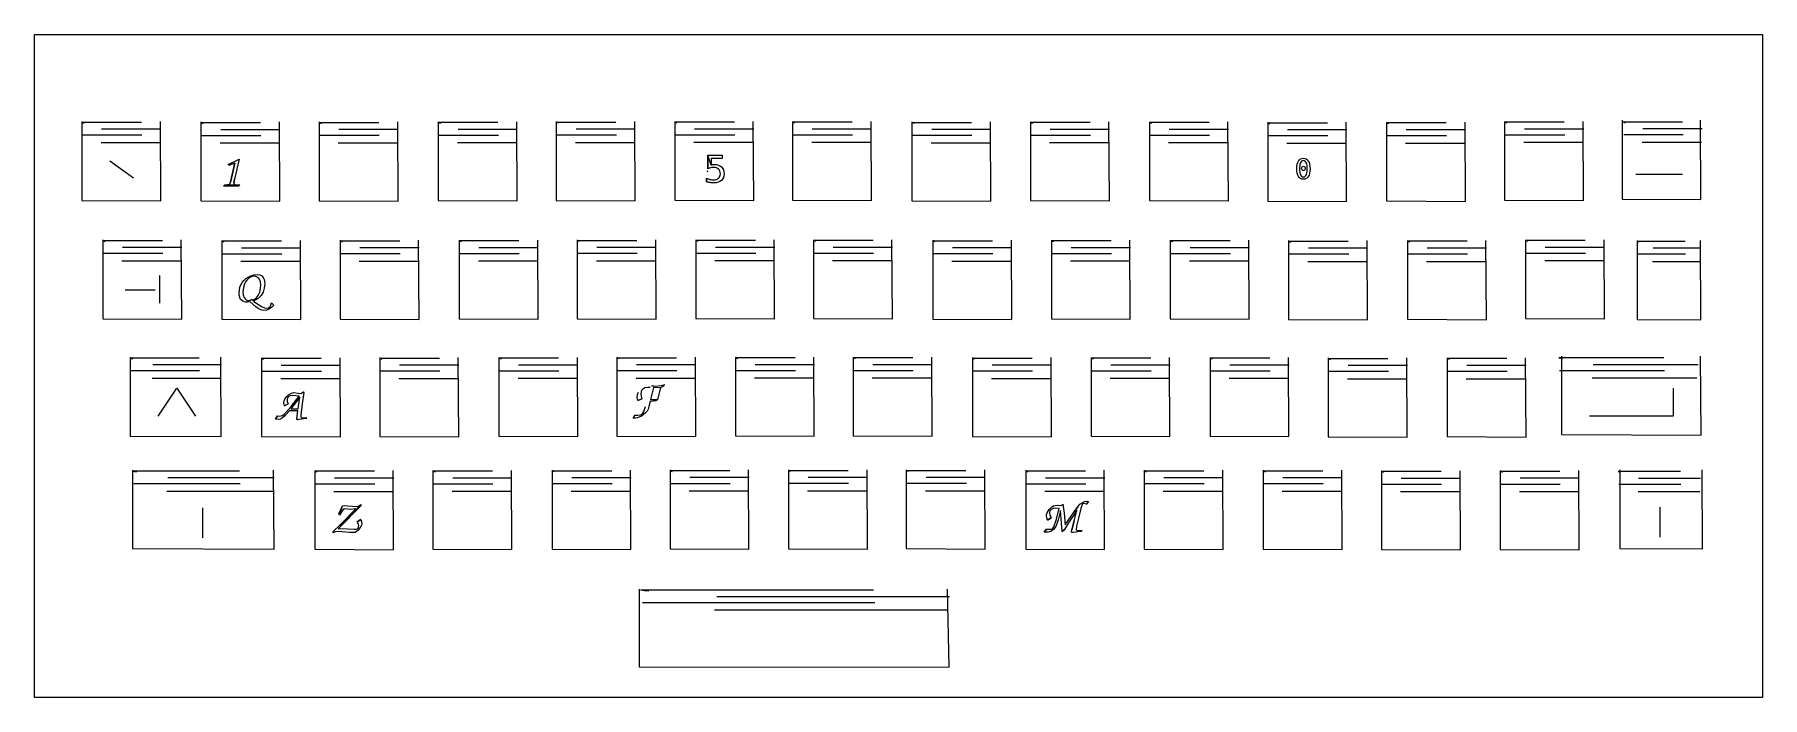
# Model space of a CAD drawing. Extents: x -10 to 252, y -70 to 31.
import ezdxf

# ---------------------------------------------------------------- set-up
doc = ezdxf.new("R2010")
doc.units = 0
doc.layers.add('Layer_1', color=7, linetype='CONTINUOUS')

msp = doc.modelspace()

# ---------------------------------------------------------------- linework, layer by layer
at = {"layer": 'Layer_1', "color": 6}
msp.add_lwpolyline([(-10.317339, 31.182944), (252.050093, 31.182944), (252.050093, -69.6028), (-10.317339, -69.6028), (-10.317339, 31.182944)], dxfattribs=at)
at = {"layer": 'Layer_1', "color": 7}
for points in [[(-3.134297, 17.949977), (-3.134297, 5.96462), (8.85106, 5.906172), (8.792595, 17.949977)], [(-2.761075, 17.680511), (-3.083629, 17.806156), (-3.083629, 17.806156), (-3.083629, 17.806156), (-3.083629, 17.806156), (-3.083629, 17.806156), (-3.083629, 17.806156)], [(-3.073921, 17.872789), (5.926081, 17.872789)], [(-3.012809, 15.916114), (5.987193, 15.916114)], [(-0.132254, 16.833336), (8.867748, 16.833336)], [(14.944498, 17.883564), (14.944498, 5.898207), (26.929855, 5.839759), (26.87139, 17.883564)], [(15.31772, 17.614099), (14.995165, 17.739744)], [(14.995165, 17.739744), (14.995165, 17.739744), (14.995165, 17.739744), (14.995165, 17.739744), (14.995165, 17.739744), (14.995165, 17.739744)], [(15.004874, 17.806377), (24.004876, 17.806377)], [(15.065986, 15.849702), (24.065988, 15.849702)], [(17.946541, 16.766924), (26.946543, 16.766924)], [(32.899799, 17.891512), (32.899799, 5.906155), (44.885156, 5.847706), (44.826691, 17.891512)], [(33.273021, 17.622046), (32.950467, 17.747691)], [(32.950467, 17.747691), (32.950467, 17.747691), (32.950467, 17.747691), (32.950467, 17.747691), (32.950467, 17.747691), (32.950467, 17.747691)], [(32.960175, 17.814324), (41.960177, 17.814324)], [(33.021288, 15.857649), (42.021289, 15.857649)], [(35.901842, 16.774871), (44.901844, 16.774871)], [(50.986269, 17.925608), (50.986269, 5.940251), (62.971626, 5.881803), (62.91316, 17.925608)], [(51.359491, 17.656142), (51.036936, 17.781787)], [(51.036936, 17.781787), (51.036936, 17.781787), (51.036936, 17.781787), (51.036936, 17.781787), (51.036936, 17.781787), (51.036936, 17.781787)], [(51.046644, 17.84842), (60.046646, 17.84842)], [(51.107757, 15.891745), (60.107759, 15.891745)], [(53.988312, 16.808967), (62.988313, 16.808967)], [(68.903433, 17.959704), (68.903433, 5.974347), (80.88879, 5.915899), (80.830325, 17.959704)], [(69.276655, 17.690238), (68.954101, 17.815883)], [(68.954101, 17.815883), (68.954101, 17.815883), (68.954101, 17.815883), (68.954101, 17.815883), (68.954101, 17.815883), (68.954101, 17.815883)], [(68.963809, 17.882516), (77.963811, 17.882516)], [(69.024922, 15.925841), (78.024923, 15.925841)], [(71.905476, 16.843063), (80.905478, 16.843063)], [(86.891251, 17.977981), (86.891251, 5.992624), (98.876607, 5.934176), (98.818142, 17.977981)], [(87.264473, 17.708515), (86.941918, 17.83416)], [(86.941918, 17.83416), (86.941918, 17.83416), (86.941918, 17.83416), (86.941918, 17.83416), (86.941918, 17.83416), (86.941918, 17.83416)], [(86.951626, 17.900793), (95.951628, 17.900793)], [(87.012739, 15.944118), (96.012741, 15.944118)], [(89.893294, 16.86134), (98.893295, 16.86134)], [(104.774321, 17.984073), (104.774321, 5.998716), (116.759678, 5.940268), (116.701213, 17.984073)], [(105.147543, 17.714607), (104.824988, 17.840252)], [(104.824988, 17.840252), (104.824988, 17.840252), (104.824988, 17.840252), (104.824988, 17.840252), (104.824988, 17.840252), (104.824988, 17.840252)], [(104.834697, 17.906885), (113.834699, 17.906885)], [(104.895809, 15.95021), (113.895811, 15.95021)], [(107.776364, 16.867432), (116.776366, 16.867432)], [(122.903436, 17.907331), (122.903436, 5.921974), (134.888792, 5.863526), (134.830327, 17.907331)], [(123.276657, 17.637865), (122.954103, 17.76351)], [(122.954103, 17.76351), (122.954103, 17.76351), (122.954103, 17.76351), (122.954103, 17.76351), (122.954103, 17.76351), (122.954103, 17.76351)], [(122.963811, 17.830143), (131.963813, 17.830143)], [(123.024924, 15.873468), (132.024925, 15.873468)], [(125.905478, 16.79069), (134.90548, 16.79069)], [(140.897343, 17.919515), (140.897343, 5.934159), (152.8827, 5.87571), (152.824235, 17.919515)], [(141.270565, 17.65005), (140.94801, 17.775695)], [(140.94801, 17.775695), (140.94801, 17.775695), (140.94801, 17.775695), (140.94801, 17.775695), (140.94801, 17.775695), (140.94801, 17.775695)], [(140.957719, 17.842328), (149.957721, 17.842328)], [(141.018831, 15.885653), (150.018833, 15.885653)], [(143.899386, 16.802875), (152.899388, 16.802875)], [(158.965774, 17.922662), (158.965774, 5.937305), (170.951131, 5.878857), (170.892666, 17.922662)], [(159.338996, 17.653196), (159.016441, 17.778842)], [(159.016441, 17.778842), (159.016441, 17.778842), (159.016441, 17.778842), (159.016441, 17.778842), (159.016441, 17.778842), (159.016441, 17.778842)], [(159.02615, 17.845474), (168.026152, 17.845474)], [(159.087262, 15.8888), (168.087264, 15.8888)], [(161.967817, 16.806022), (170.967819, 16.806022)], [(176.927144, 17.848354), (176.927144, 5.862997), (188.912501, 5.804549), (188.854036, 17.848354)], [(177.300366, 17.578888), (176.977812, 17.704533)], [(176.977812, 17.704533), (176.977812, 17.704533), (176.977812, 17.704533), (176.977812, 17.704533), (176.977812, 17.704533), (176.977812, 17.704533)], [(176.98752, 17.771166), (185.987522, 17.771166)], [(177.048632, 15.814491), (186.048634, 15.814491)], [(179.929187, 16.731713), (188.929189, 16.731713)], [(194.965211, 17.861285), (194.965211, 5.875929), (206.950568, 5.81748), (206.892103, 17.861285)], [(195.338433, 17.59182), (195.015878, 17.717465)], [(195.015878, 17.717465), (195.015878, 17.717465), (195.015878, 17.717465), (195.015878, 17.717465), (195.015878, 17.717465), (195.015878, 17.717465)], [(195.025587, 17.784098), (204.025589, 17.784098)], [(195.086699, 15.827423), (204.086701, 15.827423)], [(197.967254, 16.744645), (206.967256, 16.744645)], [(212.905223, 17.984884), (212.905223, 5.999527), (224.890579, 5.941079), (224.832114, 17.984884)], [(213.278445, 17.715418), (212.95589, 17.841064)], [(212.95589, 17.841064), (212.95589, 17.841064), (212.95589, 17.841064), (212.95589, 17.841064), (212.95589, 17.841064), (212.95589, 17.841064)], [(212.965598, 17.907696), (221.9656, 17.907696)], [(213.026711, 15.951021), (222.026713, 15.951021)], [(215.907266, 16.868244), (224.907267, 16.868244)], [(230.729731, 18.140487), (230.729731, 6.155127), (242.715088, 6.096679), (242.656622, 18.140487)], [(231.249297, 17.724675), (230.926743, 17.850321)], [(230.926743, 17.850321), (230.926743, 17.850321), (230.926743, 17.850321), (230.926743, 17.850321), (230.926743, 17.850321), (230.926743, 17.850321)], [(230.936451, 17.916953), (239.936453, 17.916953)], [(230.997564, 15.960278), (239.997565, 15.960278)], [(233.878118, 16.877501), (242.87812, 16.877501)], [(-0.227255, 14.775005), (8.772746, 14.775005)], [(17.851539, 14.708593), (26.851541, 14.708593)], [(35.806841, 14.71654), (44.806842, 14.71654)], [(53.89331, 14.750636), (62.893312, 14.750636)], [(71.810475, 14.784732), (80.810476, 14.784732)], [(89.798292, 14.803009), (98.798294, 14.803009)], [(92.572092, 13.145517), (92.572092, 13.145517), (92.572092, 13.145517), (92.572092, 13.145517)], [(107.681362, 14.809101), (116.681364, 14.809101)], [(125.810477, 14.732359), (134.810479, 14.732359)], [(143.804384, 14.744544), (152.804386, 14.744544)], [(161.872815, 14.74769), (170.872817, 14.74769)], [(179.834186, 14.673382), (188.834187, 14.673382)], [(197.872252, 14.686314), (206.872254, 14.686314)], [(215.812264, 14.809912), (224.812266, 14.809912)], [(233.783117, 14.819169), (242.783118, 14.819169)], [(4.707415, 9.337719), (1.125502, 11.940174)], [(19.095062, 11.427264), (20.753118, 12.238653), (20.047562, 9.204764)], [(19.306729, 11.32143), (19.095062, 11.427264), (19.306729, 11.32143), (19.306729, 11.32143)], [(20.096951, 11.617764), (19.306729, 11.32143)], [(19.426673, 8.732042), (20.096951, 11.617764), (19.426673, 8.732042), (19.426673, 8.732042)], [(20.837784, 8.322819), (20.668451, 8.132319), (18.354229, 8.132319), (18.55884, 8.322819), (20.837784, 8.322819), (20.837784, 8.322819)], [(18.55884, 8.322819), (18.968062, 8.372208), (19.327895, 8.456875), (19.426673, 8.732042)], [(20.047562, 9.204764), (19.927618, 8.619153), (20.047562, 9.204764), (20.047562, 9.204764)], [(19.927618, 8.619153), (19.927618, 8.612097), (19.973479, 8.481569), (20.111062, 8.40043), (20.416215, 8.342222), (20.837784, 8.322819)], [(20.837784, 8.322819), (20.837784, 8.322819), (20.837784, 8.322819), (20.837784, 8.322819)], [(91.904524, 10.333991), (91.833968, 10.404547), (91.904524, 10.333991), (91.904524, 10.333991)], [(239.888889, 9.877779), (232.833333, 9.877779)], [(0.042014, -0.039741), (0.042014, -12.025098), (12.027371, -12.083546), (11.968906, -0.039741)], [(0.415236, -0.309207), (0.092682, -0.183562), (0.092682, -0.183562), (0.092682, -0.183562), (0.092682, -0.183562), (0.092682, -0.183562), (0.092682, -0.183562)], [(0.10239, -0.116929), (9.102392, -0.116929)], [(0.163503, -2.073604), (9.163504, -2.073604)], [(3.044057, -1.156382), (12.044059, -1.156382)], [(18.120809, -0.106154), (18.120809, -12.091511), (30.106166, -12.149959), (30.047701, -0.106154)], [(18.494031, -0.375619), (18.171477, -0.249974)], [(18.171477, -0.249974), (18.171477, -0.249974), (18.171477, -0.249974), (18.171477, -0.249974), (18.171477, -0.249974), (18.171477, -0.249974)], [(18.181185, -0.183341), (27.181187, -0.183341)], [(18.242297, -2.140016), (27.242299, -2.140016)], [(21.122852, -1.222794), (30.122854, -1.222794)], [(36.076111, -0.098206), (36.076111, -12.083563), (48.061467, -12.142011), (48.003002, -0.098206)], [(36.449333, -0.367672), (36.126778, -0.242027)], [(36.126778, -0.242027), (36.126778, -0.242027), (36.126778, -0.242027), (36.126778, -0.242027), (36.126778, -0.242027), (36.126778, -0.242027)], [(36.136486, -0.175394), (45.136488, -0.175394)], [(36.197599, -2.132069), (45.197601, -2.132069)], [(39.078154, -1.214847), (48.078155, -1.214847)], [(54.16258, -0.06411), (54.16258, -12.049467), (66.147937, -12.107915), (66.089472, -0.06411)], [(54.535802, -0.333576), (54.213247, -0.207931)], [(54.213247, -0.207931), (54.213247, -0.207931), (54.213247, -0.207931), (54.213247, -0.207931), (54.213247, -0.207931), (54.213247, -0.207931)], [(54.222956, -0.141298), (63.222957, -0.141298)], [(54.284068, -2.097973), (63.28407, -2.097973)], [(57.164623, -1.180751), (66.164625, -1.180751)], [(72.079745, -0.030014), (72.079745, -12.015371), (84.065102, -12.073819), (84.006636, -0.030014)], [(72.452967, -0.29948), (72.130412, -0.173835)], [(72.130412, -0.173835), (72.130412, -0.173835), (72.130412, -0.173835), (72.130412, -0.173835), (72.130412, -0.173835), (72.130412, -0.173835)], [(72.14012, -0.107202), (81.140122, -0.107202)], [(72.201233, -2.063877), (81.201235, -2.063877)], [(75.081788, -1.146655), (84.081789, -1.146655)], [(90.067562, -0.011737), (90.067562, -11.997094), (102.052919, -12.055542), (101.994454, -0.011737)], [(90.440784, -0.281203), (90.118229, -0.155558)], [(90.118229, -0.155558), (90.118229, -0.155558), (90.118229, -0.155558), (90.118229, -0.155558), (90.118229, -0.155558), (90.118229, -0.155558)], [(90.127938, -0.088925), (99.127939, -0.088925)], [(90.18905, -2.0456), (99.189052, -2.0456)], [(93.069605, -1.128378), (102.069606, -1.128378)], [(107.950632, -0.005645), (107.950632, -11.991002), (119.935989, -12.04945), (119.877524, -0.005645)], [(108.323854, -0.275111), (108.0013, -0.149465)], [(108.0013, -0.149465), (108.0013, -0.149465), (108.0013, -0.149465), (108.0013, -0.149465), (108.0013, -0.149465), (108.0013, -0.149465)], [(108.011008, -0.082833), (117.01101, -0.082833)], [(108.07212, -2.039508), (117.072122, -2.039508)], [(110.952675, -1.122285), (119.952677, -1.122285)], [(126.079747, -0.082387), (126.079747, -12.067744), (138.065104, -12.126192), (138.006638, -0.082387)], [(126.452969, -0.351853), (126.130414, -0.226207)], [(126.130414, -0.226207), (126.130414, -0.226207), (126.130414, -0.226207), (126.130414, -0.226207), (126.130414, -0.226207), (126.130414, -0.226207)], [(126.140123, -0.159575), (135.140124, -0.159575)], [(126.201235, -2.11625), (135.201237, -2.11625)], [(129.08179, -1.199027), (138.081791, -1.199027)], [(144.073654, -0.070202), (144.073654, -12.055559), (156.059011, -12.114008), (156.000546, -0.070202)], [(144.446876, -0.339668), (144.124322, -0.214023)], [(144.124322, -0.214023), (144.124322, -0.214023), (144.124322, -0.214023), (144.124322, -0.214023), (144.124322, -0.214023), (144.124322, -0.214023)], [(144.13403, -0.14739), (153.134032, -0.14739)], [(144.195142, -2.104065), (153.195144, -2.104065)], [(147.075697, -1.186843), (156.075699, -1.186843)], [(162.142085, -0.067056), (162.142085, -12.052413), (174.127442, -12.110861), (174.068977, -0.067056)], [(162.515307, -0.336521), (162.192753, -0.210876)], [(162.192753, -0.210876), (162.192753, -0.210876), (162.192753, -0.210876), (162.192753, -0.210876), (162.192753, -0.210876), (162.192753, -0.210876)], [(162.202461, -0.144243), (171.202463, -0.144243)], [(162.263574, -2.100918), (171.263575, -2.100918)], [(165.144128, -1.183696), (174.14413, -1.183696)], [(180.103455, -0.141364), (180.103455, -12.126721), (192.088812, -12.185169), (192.030347, -0.141364)], [(180.476677, -0.41083), (180.154123, -0.285184)], [(180.154123, -0.285184), (180.154123, -0.285184), (180.154123, -0.285184), (180.154123, -0.285184), (180.154123, -0.285184), (180.154123, -0.285184)], [(180.163831, -0.218552), (189.163833, -0.218552)], [(180.224944, -2.175227), (189.224945, -2.175227)], [(183.105498, -1.258004), (192.1055, -1.258004)], [(198.141522, -0.128433), (198.141522, -12.113789), (210.126879, -12.172238), (210.068414, -0.128433)], [(198.514744, -0.397898), (198.19219, -0.272253)], [(198.19219, -0.272253), (198.19219, -0.272253), (198.19219, -0.272253), (198.19219, -0.272253), (198.19219, -0.272253), (198.19219, -0.272253)], [(198.201898, -0.20562), (207.2019, -0.20562)], [(198.26301, -2.162295), (207.263012, -2.162295)], [(201.143565, -1.245073), (210.143567, -1.245073)], [(216.081534, -0.004834), (216.081534, -11.990191), (228.066891, -12.048639), (228.008426, -0.004834)], [(216.454756, -0.2743), (216.132201, -0.148654)], [(216.132201, -0.148654), (216.132201, -0.148654), (216.132201, -0.148654), (216.132201, -0.148654), (216.132201, -0.148654), (216.132201, -0.148654)], [(216.14191, -0.082022), (225.141911, -0.082022)], [(216.203022, -2.038696), (225.203024, -2.038696)], [(219.083577, -1.121474), (228.083578, -1.121474)], [(233.011564, -0.130036), (233.011564, -12.138871), (242.688363, -12.197434), (242.641159, -0.130036)], [(233.06031, -0.207375), (240.326778, -0.207375)], [(233.109651, -2.167883), (240.376119, -2.167883)], [(235.435369, -1.248864), (242.701837, -1.248864)], [(2.949056, -3.214713), (11.949057, -3.214713)], [(21.027851, -3.281125), (30.027852, -3.281125)], [(38.983152, -3.273178), (47.983154, -3.273178)], [(57.069621, -3.239082), (66.069623, -3.239082)], [(74.986786, -3.204986), (83.986788, -3.204986)], [(92.974603, -3.186709), (101.974605, -3.186709)], [(110.857673, -3.180617), (119.857675, -3.180617)], [(128.986788, -3.257359), (137.98679, -3.257359)], [(146.980696, -3.245174), (155.980697, -3.245174)], [(165.049127, -3.242027), (174.049128, -3.242027)], [(183.010497, -3.316336), (192.010498, -3.316336)], [(201.048564, -3.303404), (210.048565, -3.303404)], [(218.988575, -3.179806), (227.988577, -3.179806)], [(235.358666, -3.311227), (242.625134, -3.311227)], [(3.415848, -7.638541), (7.987424, -7.638541)], [(8.673629, -5.43749), (8.673629, -9.670823)], [(26.020907, -9.972236), (25.642994, -10.321045), (25.264199, -10.570195), (24.884522, -10.719684), (24.503963, -10.769514), (24.216449, -10.737764), (23.918351, -10.642514), (23.617167, -10.482), (23.263949, -10.233292), (22.401407, -9.471292), (21.992185, -9.513625), (21.701143, -9.492238), (21.448907, -9.428077), (21.235477, -9.321141), (21.060851, -9.171431), (20.925032, -8.978946), (20.828018, -8.743688), (20.76981, -8.465654), (20.750407, -8.144847), (20.778078, -7.675873), (20.861091, -7.246146), (20.999446, -6.855665), (21.193143, -6.50443), (21.442182, -6.192443), (21.746563, -5.919701), (22.106286, -5.686206), (22.521351, -5.491958), (23.022296, -5.343792), (23.52324, -5.294403), (23.881751, -5.34291), (24.174115, -5.488431), (24.400334, -5.730966), (24.560407, -6.070514), (24.613324, -6.333333), (24.630963, -6.698458), (24.568345, -7.393871), (24.380491, -7.998444), (24.0674, -8.512177), (23.629074, -8.93507), (22.95174, -9.337236), (23.580126, -9.812604), (24.124726, -10.152153), (24.585543, -10.355882), (24.962574, -10.423792), (25.226716, -10.373962), (25.433532, -10.224473), (25.583022, -9.975323), (25.675185, -9.626514)], [(24.052407, -6.896014), (23.997727, -6.391541), (23.833685, -5.992903), (23.686841, -5.810781), (23.507365, -5.680694), (23.295258, -5.602642), (23.050518, -5.576625), (22.703032, -5.622486), (22.38024, -5.76007), (22.131532, -5.935136), (21.914574, -6.149889), (21.729365, -6.40433), (21.575907, -6.698458), (21.390699, -7.284069), (21.328963, -7.926125), (21.376588, -8.398847), (21.519463, -8.801014), (21.653077, -9.001656), (21.814032, -9.144972), (22.002327, -9.230962), (22.217963, -9.259625), (22.417282, -9.213764), (22.63424, -9.076181)], [(22.789463, -9.210236), (23.084032, -9.065597), (23.33274, -8.885681), (23.641421, -8.504681), (23.876018, -7.968458), (24.00831, -7.432236), (24.052407, -6.896014)], [(24.052407, -6.896014), (24.052407, -6.896014), (24.052407, -6.896014), (24.052407, -6.896014)], [(22.63424, -9.076181), (22.789463, -9.210236), (22.63424, -9.076181), (22.63424, -9.076181)], [(25.675185, -9.626514), (26.020907, -9.972236), (26.020907, -9.972236), (25.675185, -9.626514), (25.675185, -9.626514)], [(4.177637, -17.88547), (4.177637, -29.853436), (18.039299, -29.911771), (17.97168, -17.88547)], [(4.246878, -17.962573), (14.656709, -17.962573)], [(24.145872, -17.943094), (24.145872, -29.928451), (36.131229, -29.986899), (36.072763, -17.943094)], [(24.519094, -18.21256), (24.196539, -18.086914)], [(24.196539, -18.086914), (24.196539, -18.086914), (24.196539, -18.086914), (24.196539, -18.086914), (24.196539, -18.086914), (24.196539, -18.086914)], [(24.206247, -18.020282), (33.206249, -18.020282)], [(42.101173, -17.935147), (42.101173, -29.920504), (54.08653, -29.978952), (54.028065, -17.935147)], [(42.474395, -18.204612), (42.15184, -18.078967)], [(42.15184, -18.078967), (42.15184, -18.078967), (42.15184, -18.078967), (42.15184, -18.078967), (42.15184, -18.078967), (42.15184, -18.078967)], [(42.161549, -18.012334), (51.16155, -18.012334)], [(60.187642, -17.90105), (60.187642, -29.886407), (72.172999, -29.944856), (72.114534, -17.90105)], [(60.560864, -18.170516), (60.23831, -18.044871)], [(60.23831, -18.044871), (60.23831, -18.044871), (60.23831, -18.044871), (60.23831, -18.044871), (60.23831, -18.044871), (60.23831, -18.044871)], [(60.248018, -17.978238), (69.24802, -17.978238)], [(78.104807, -17.866954), (78.104807, -29.852311), (90.090164, -29.910759), (90.031699, -17.866954)], [(78.478029, -18.13642), (78.155474, -18.010775)], [(78.155474, -18.010775), (78.155474, -18.010775), (78.155474, -18.010775), (78.155474, -18.010775), (78.155474, -18.010775), (78.155474, -18.010775)], [(78.165183, -17.944142), (87.165185, -17.944142)], [(96.092624, -17.848678), (96.092624, -29.834034), (108.077981, -29.892483), (108.019516, -17.848678)], [(96.465846, -18.118143), (96.143291, -17.992498)], [(96.143291, -17.992498), (96.143291, -17.992498), (96.143291, -17.992498), (96.143291, -17.992498), (96.143291, -17.992498), (96.143291, -17.992498)], [(96.153, -17.925865), (105.153002, -17.925865)], [(113.975694, -17.842585), (113.975694, -29.827942), (125.961051, -29.88639), (125.902586, -17.842585)], [(114.348916, -18.112051), (114.026362, -17.986406)], [(114.026362, -17.986406), (114.026362, -17.986406), (114.026362, -17.986406), (114.026362, -17.986406), (114.026362, -17.986406), (114.026362, -17.986406)], [(114.03607, -17.919773), (123.036072, -17.919773)], [(132.104809, -17.919327), (132.104809, -29.904684), (144.090166, -29.963132), (144.031701, -17.919327)], [(132.478031, -18.188793), (132.155476, -18.063148)], [(132.155476, -18.063148), (132.155476, -18.063148), (132.155476, -18.063148), (132.155476, -18.063148), (132.155476, -18.063148), (132.155476, -18.063148)], [(132.165185, -17.996515), (141.165187, -17.996515)], [(150.098717, -17.907143), (150.098717, -29.8925), (162.084073, -29.950948), (162.025608, -17.907143)], [(150.471938, -18.176609), (150.149384, -18.050963)], [(150.149384, -18.050963), (150.149384, -18.050963), (150.149384, -18.050963), (150.149384, -18.050963), (150.149384, -18.050963), (150.149384, -18.050963)], [(150.159092, -17.984331), (159.159094, -17.984331)], [(168.167148, -17.903996), (168.167148, -29.889353), (180.152505, -29.947801), (180.094039, -17.903996)], [(168.54037, -18.173462), (168.217815, -18.047816)], [(168.217815, -18.047816), (168.217815, -18.047816), (168.217815, -18.047816), (168.217815, -18.047816), (168.217815, -18.047816), (168.217815, -18.047816)], [(168.227523, -17.981184), (177.227525, -17.981184)], [(186.128518, -17.978304), (186.128518, -29.963661), (198.113875, -30.022109), (198.055409, -17.978304)], [(186.50174, -18.24777), (186.179185, -18.122125)], [(186.179185, -18.122125), (186.179185, -18.122125), (186.179185, -18.122125), (186.179185, -18.122125), (186.179185, -18.122125), (186.179185, -18.122125)], [(186.188894, -18.055492), (195.188895, -18.055492)], [(204.166585, -17.965373), (204.166585, -29.95073), (216.151941, -30.009178), (216.093476, -17.965373)], [(204.539807, -18.234839), (204.217252, -18.109193), (204.217252, -18.109193), (204.217252, -18.109193), (204.217252, -18.109193), (204.217252, -18.109193), (204.217252, -18.109193)], [(204.22696, -18.042561), (213.226962, -18.042561)], [(221.689405, -18.128543), (221.118269, -18.00349), (221.118269, -18.00349), (221.118269, -18.00349), (221.118269, -18.00349), (221.118269, -18.00349), (221.118269, -18.00349)], [(221.135459, -17.937168), (237.071425, -17.937168)], [(221.546804, -17.714664), (221.546804, -29.643944), (242.768831, -29.70211), (242.665309, -17.714664)], [(4.317562, -19.916405), (14.727395, -19.916405)], [(7.64935, -19.000515), (18.059181, -19.000515)], [(24.26736, -19.976957), (33.267362, -19.976957)], [(27.147915, -19.059734), (36.147916, -19.059734)], [(42.222661, -19.969009), (51.222663, -19.969009)], [(45.103216, -19.051787), (54.103218, -19.051787)], [(60.30913, -19.934913), (69.309132, -19.934913)], [(63.189685, -19.017691), (72.189687, -19.017691)], [(78.226295, -19.900817), (87.226297, -19.900817)], [(81.10685, -18.983595), (90.106852, -18.983595)], [(96.214112, -19.88254), (105.214114, -19.88254)], [(99.094667, -18.965318), (108.094669, -18.965318)], [(114.097183, -19.876448), (123.097184, -19.876448)], [(116.977737, -18.959226), (125.977739, -18.959226)], [(132.226297, -19.95319), (141.226299, -19.95319)], [(135.106852, -19.035968), (144.106854, -19.035968)], [(150.220205, -19.941005), (159.220206, -19.941005)], [(153.100759, -19.023783), (162.100761, -19.023783)], [(168.288636, -19.937859), (177.288638, -19.937859)], [(171.169191, -19.020636), (180.169192, -19.020636)], [(186.250006, -20.012167), (195.250008, -20.012167)], [(189.130561, -19.094945), (198.130562, -19.094945)], [(204.288073, -19.999235), (213.288075, -19.999235)], [(207.168628, -19.082013), (216.168629, -19.082013)], [(221.243669, -19.884699), (237.17964, -19.884699)], [(226.344161, -18.971767), (242.28013, -18.971767)], [(7.539466, -21.055855), (17.949299, -21.055855)], [(8.466667, -26.81111), (11.288889, -22.577776), (14.111111, -26.81111)], [(27.052913, -21.118066), (36.052915, -21.118066)], [(27.644254, -25.267495), (27.545476, -24.787718), (27.577226, -24.509023), (27.672476, -24.251495), (27.917656, -23.891662), (28.258087, -23.574162), (28.674365, -23.330745), (29.076531, -23.249606), (29.718587, -23.320162), (30.120754, -23.369551), (30.288323, -23.313107), (30.494698, -23.143773)], [(30.593476, -23.214329), (30.353587, -24.597218), (30.14192, -26.177662), (30.092531, -26.763273), (30.113698, -26.922023), (30.177198, -27.017273), (30.288323, -27.064898), (30.452365, -27.080773), (30.974476, -27.045495)], [(30.494698, -23.143773), (30.593476, -23.214329), (30.494698, -23.143773), (30.494698, -23.143773)], [(45.008214, -21.110118), (54.008216, -21.110118)], [(63.094683, -21.076022), (72.094685, -21.076022)], [(81.011848, -21.041926), (90.01185, -21.041926)], [(81.289136, -24.472927), (81.220344, -24.210108), (81.197413, -23.929649), (81.239747, -23.545121), (81.366747, -23.195871)], [(83.151802, -22.497371), (82.813136, -22.476205), (82.370399, -22.544996), (82.187396, -22.630986), (82.029969, -22.751371), (81.90341, -22.899097), (81.813011, -23.074163), (81.740691, -23.506316), (81.775969, -23.790302), (81.881802, -24.204816)], [(84.795747, -22.525594), (83.666858, -22.497371), (83.215302, -24.310649), (84.33008, -24.310649), (84.795747, -22.525594), (84.795747, -22.525594)], [(83.384636, -22.243371), (83.702136, -22.243371), (84.01258, -22.250427), (84.788691, -22.188691), (85.081497, -22.11152), (85.310802, -22.003482)], [(85.310802, -22.003482), (85.240247, -22.201038), (84.795747, -22.525594)], [(85.310802, -22.003482), (85.310802, -22.003482), (85.310802, -22.003482), (85.310802, -22.003482)], [(98.999665, -21.023649), (107.999667, -21.023649)], [(116.882736, -21.017557), (125.882738, -21.017557)], [(135.01185, -21.094299), (144.011852, -21.094299)], [(153.005758, -21.082115), (162.00576, -21.082115)], [(171.074189, -21.078968), (180.074191, -21.078968)], [(189.035559, -21.153276), (198.035561, -21.153276)], [(207.073626, -21.140345), (216.073628, -21.140345)], [(238.477778, -22.577776), (238.477778, -26.81111), (225.777778, -26.81111)], [(226.17594, -21.020474), (242.111914, -21.020474)], [(29.492809, -27.193662), (29.648031, -26.050662), (28.399198, -26.02244), (27.750087, -26.735051), (27.333809, -27.100176), (27.002198, -27.278329), (26.663531, -27.334773), (26.289587, -27.271273)], [(26.557698, -26.777384), (26.868143, -26.826773), (27.099212, -26.805606), (27.298531, -26.742106), (27.532688, -26.583797), (27.83299, -26.29937), (28.632031, -25.352162)], [(28.166365, -24.985273), (27.644254, -25.267495), (28.166365, -24.985273), (28.166365, -24.985273)], [(29.852643, -23.771718), (29.37992, -23.73644), (28.836643, -23.687051), (28.478573, -23.727179), (28.222809, -23.847565), (28.069351, -24.048207), (28.018198, -24.329106), (28.05524, -24.606037), (28.166365, -24.985273)], [(29.979643, -23.948106), (28.61792, -25.733162), (29.690365, -25.733162), (29.979643, -23.948106), (29.979643, -23.948106), (29.979643, -23.948106), (29.979643, -23.948106)], [(28.632031, -25.352162), (29.852643, -23.771718), (28.632031, -25.352162), (28.632031, -25.352162)], [(84.33008, -24.310649), (84.040802, -24.51526), (83.144747, -24.599927), (82.968358, -25.354871), (82.839594, -25.749982), (82.67908, -26.060427), (82.467413, -26.312663), (82.142858, -26.603705), (81.820066, -26.838302), (81.507858, -27.005871), (81.206233, -27.106413), (80.915191, -27.139927), (80.562413, -27.11876)], [(80.83758, -26.660149), (81.310302, -26.67426), (81.733636, -26.631927), (81.904292, -26.54285), (82.056427, -26.381455), (82.190042, -26.14774), (82.305136, -25.841705), (82.432136, -25.390149)], [(81.881802, -24.204816), (81.289136, -24.472927), (81.881802, -24.204816), (81.881802, -24.204816)], [(26.289587, -27.271273), (26.557698, -26.777384), (26.289587, -27.271273), (26.289587, -27.271273)], [(30.861587, -27.214829), (29.845587, -27.35594), (29.640976, -27.384162), (29.519268, -27.35594), (29.478698, -27.271273), (29.478698, -27.278329), (29.485754, -27.250106)], [(29.485754, -27.250106), (29.492809, -27.193662), (29.485754, -27.250106), (29.485754, -27.250106)], [(30.974476, -27.045495), (30.861587, -27.214829), (30.974476, -27.045495), (30.974476, -27.045495)], [(30.974476, -27.045495), (30.974476, -27.045495), (30.974476, -27.045495), (30.974476, -27.045495)], [(80.562413, -27.11876), (80.83758, -26.660149), (80.562413, -27.11876), (80.562413, -27.11876)], [(4.543553, -35.067719), (4.543553, -46.974665), (26.058644, -47.032731), (25.953692, -35.067719)], [(4.651933, -35.144402), (20.807969, -35.144402)], [(9.932564, -36.177054), (26.0886, -36.177054)], [(32.216853, -35.094487), (32.216853, -47.079844), (44.202209, -47.138292), (44.143744, -35.094487)], [(32.590075, -35.363953), (32.26752, -35.238308)], [(32.26752, -35.238308), (32.26752, -35.238308), (32.26752, -35.238308), (32.26752, -35.238308), (32.26752, -35.238308), (32.26752, -35.238308)], [(32.277228, -35.171675), (41.27723, -35.171675)], [(35.218895, -36.211128), (44.218897, -36.211128)], [(50.172154, -35.08654), (50.172154, -47.071897), (62.157511, -47.130345), (62.099046, -35.08654)], [(50.545376, -35.356006), (50.222821, -35.23036)], [(50.222821, -35.23036), (50.222821, -35.23036), (50.222821, -35.23036), (50.222821, -35.23036), (50.222821, -35.23036), (50.222821, -35.23036)], [(50.23253, -35.163728), (59.232531, -35.163728)], [(53.174197, -36.20318), (62.174199, -36.20318)], [(68.258623, -35.052444), (68.258623, -47.037801), (80.24398, -47.096249), (80.185515, -35.052444)], [(68.631845, -35.321909), (68.30929, -35.196264)], [(68.30929, -35.196264), (68.30929, -35.196264), (68.30929, -35.196264), (68.30929, -35.196264), (68.30929, -35.196264), (68.30929, -35.196264)], [(68.318999, -35.129631), (77.319001, -35.129631)], [(71.260666, -36.169084), (80.260668, -36.169084)], [(86.175788, -35.018348), (86.175788, -47.003704), (98.161145, -47.062153), (98.10268, -35.018348)], [(86.54901, -35.287813), (86.226455, -35.162168)], [(86.226455, -35.162168), (86.226455, -35.162168), (86.226455, -35.162168), (86.226455, -35.162168), (86.226455, -35.162168), (86.226455, -35.162168)], [(86.236164, -35.095535), (95.236165, -35.095535)], [(89.177831, -36.134988), (98.177833, -36.134988)], [(104.163605, -35.000071), (104.163605, -46.985428), (116.148962, -47.043876), (116.090497, -35.000071)], [(104.536827, -35.269537), (104.214272, -35.143891)], [(104.214272, -35.143891), (104.214272, -35.143891), (104.214272, -35.143891), (104.214272, -35.143891), (104.214272, -35.143891), (104.214272, -35.143891)], [(104.223981, -35.077259), (113.223983, -35.077259)], [(107.165648, -36.116711), (116.16565, -36.116711)], [(122.046675, -34.993979), (122.046675, -46.979335), (134.032032, -47.037784), (133.973567, -34.993979)], [(122.419897, -35.263444), (122.097343, -35.137799)], [(122.097343, -35.137799), (122.097343, -35.137799), (122.097343, -35.137799), (122.097343, -35.137799), (122.097343, -35.137799), (122.097343, -35.137799)], [(122.107051, -35.071166), (131.107053, -35.071166)], [(125.048718, -36.110619), (134.04872, -36.110619)], [(140.17579, -35.07072), (140.17579, -47.056077), (152.161147, -47.114526), (152.102682, -35.07072)], [(140.549012, -35.340186), (140.226457, -35.214541)], [(140.226457, -35.214541), (140.226457, -35.214541), (140.226457, -35.214541), (140.226457, -35.214541), (140.226457, -35.214541), (140.226457, -35.214541)], [(140.236166, -35.147908), (149.236168, -35.147908)], [(143.177833, -36.187361), (152.177835, -36.187361)], [(158.169697, -35.058536), (158.169697, -47.043893), (170.155054, -47.102341), (170.096589, -35.058536)], [(158.542919, -35.328002), (158.220365, -35.202356)], [(158.220365, -35.202356), (158.220365, -35.202356), (158.220365, -35.202356), (158.220365, -35.202356), (158.220365, -35.202356), (158.220365, -35.202356)], [(158.230073, -35.135724), (167.230075, -35.135724)], [(161.17174, -36.175176), (170.171742, -36.175176)], [(176.238129, -35.055389), (176.238129, -47.040746), (188.223485, -47.099194), (188.16502, -35.055389)], [(176.611351, -35.324855), (176.288796, -35.19921)], [(176.288796, -35.19921), (176.288796, -35.19921), (176.288796, -35.19921), (176.288796, -35.19921), (176.288796, -35.19921), (176.288796, -35.19921)], [(176.298504, -35.132577), (185.298506, -35.132577)], [(179.240172, -36.17203), (188.240173, -36.17203)], [(194.199499, -35.129697), (194.199499, -47.115054), (206.184856, -47.173503), (206.12639, -35.129697)], [(194.572721, -35.399163), (194.250166, -35.273518)], [(194.250166, -35.273518), (194.250166, -35.273518), (194.250166, -35.273518), (194.250166, -35.273518), (194.250166, -35.273518), (194.250166, -35.273518)], [(194.259875, -35.206885), (203.259876, -35.206885)], [(197.201542, -36.246338), (206.201543, -36.246338)], [(212.237566, -35.116766), (212.237566, -47.102123), (224.222922, -47.160571), (224.164457, -35.116766)], [(212.610787, -35.386232), (212.288233, -35.260586), (212.288233, -35.260586), (212.288233, -35.260586), (212.288233, -35.260586), (212.288233, -35.260586), (212.288233, -35.260586)], [(212.297941, -35.193954), (221.297943, -35.193954)], [(215.239608, -36.233406), (224.23961, -36.233406)], [(230.178262, -35.211777), (239.587931, -35.211777)], [(230.421148, -34.988358), (230.421148, -46.966666), (242.952064, -47.025071), (242.890938, -34.988358)], [(233.253831, -36.250627), (242.663502, -36.250627)], [(4.761637, -37.088276), (20.917674, -37.088276)], [(9.762025, -38.221919), (25.918062, -38.221919)], [(32.338341, -37.12835), (41.338343, -37.12835)], [(35.123894, -38.269459), (44.123896, -38.269459)], [(50.293642, -37.120403), (59.293644, -37.120403)], [(53.079195, -38.261512), (62.079197, -38.261512)], [(68.380111, -37.086306), (77.380113, -37.086306)], [(71.165664, -38.227415), (80.165666, -38.227415)], [(86.297276, -37.05221), (95.297278, -37.05221)], [(89.082829, -38.193319), (98.082831, -38.193319)], [(104.285093, -37.033933), (113.285095, -37.033933)], [(107.070646, -38.175043), (116.070648, -38.175043)], [(122.168164, -37.027841), (131.168165, -37.027841)], [(124.953717, -38.16895), (133.953718, -38.16895)], [(140.297278, -37.104583), (149.29728, -37.104583)], [(143.082831, -38.245692), (152.082833, -38.245692)], [(158.291186, -37.092399), (167.291187, -37.092399)], [(161.076739, -38.233508), (170.076741, -38.233508)], [(176.359617, -37.089252), (185.359619, -37.089252)], [(179.14517, -38.230361), (188.145172, -38.230361)], [(194.320987, -37.16356), (203.320989, -37.16356)], [(197.10654, -38.304669), (206.106542, -38.304669)], [(212.359054, -37.150629), (221.359055, -37.150629)], [(215.144607, -38.291738), (224.144609, -38.291738)], [(230.242157, -37.167312), (239.651829, -37.167312)], [(233.154502, -38.307755), (242.564176, -38.307755)], [(15.245046, -45.337785), (15.245046, -40.766208)], [(39.207087, -40.276412), (39.207087, -40.481023), (35.799254, -43.952356), (39.207087, -40.276412), (39.207087, -40.276412)], [(36.003865, -41.863912), (35.883921, -41.687523), (36.349587, -40.671523), (36.003865, -41.863912), (36.003865, -41.863912)], [(38.480365, -40.939634), (37.661921, -41.01019), (37.210365, -40.989023), (36.751754, -40.94669), (36.610643, -40.967856), (36.406032, -41.209509), (36.003865, -41.863912)], [(36.088532, -43.331467), (38.480365, -40.939634), (36.088532, -43.331467), (36.088532, -43.331467)], [(36.349587, -40.671523), (36.469532, -40.466912), (36.695309, -40.403412), (37.189198, -40.452801), (37.937087, -40.523356), (38.501532, -40.56569), (38.864893, -40.493371), (39.207087, -40.276412)], [(145.721502, -44.346677), (145.453391, -41.178733), (145.086502, -42.582788), (144.903057, -43.186038), (144.733724, -43.598788), (144.410932, -44.066219), (144.21911, -44.232465), (144.007002, -44.353733), (143.608363, -44.448983), (142.991002, -44.480733)], [(143.315557, -43.993899), (143.728308, -44.020358), (143.837668, -44.029177), (144.0242, -44.007129), (144.188682, -43.940983), (144.331116, -43.83074), (144.451502, -43.676399), (144.790168, -42.653344), (145.269946, -40.868288), (144.761946, -40.825955), (144.342141, -40.870493), (144.04228, -41.004108), (143.862363, -41.226799), (143.802391, -41.538566), (143.858835, -41.831371), (144.028168, -42.286455)], [(143.491946, -42.660399), (143.370238, -42.297038), (143.329668, -42.011288), (143.354803, -41.772722), (143.43021, -41.529747), (143.731835, -41.030566), (144.155169, -40.614288), (144.377419, -40.480233), (144.606724, -40.395566), (145.023002, -40.353233), (145.594502, -40.395566)], [(145.594502, -40.395566), (145.813224, -40.219177), (145.594502, -40.395566), (145.594502, -40.395566)], [(145.813224, -40.219177), (146.003724, -41.566788), (146.180113, -43.344788), (147.555946, -41.376288)], [(147.548891, -42.73801), (147.951057, -41.157566), (146.659891, -43.041399), (146.067224, -44.078566)], [(147.555946, -41.376288), (148.10628, -40.607233), (147.555946, -41.376288), (147.555946, -41.376288)], [(149.411557, -40.190955), (148.974113, -40.127455), (148.861224, -40.168024), (148.762446, -40.289733), (148.561363, -40.866524), (148.226224, -42.117122), (147.924599, -43.365955), (147.824057, -43.951566), (147.846106, -44.075038), (147.912252, -44.163232), (148.022495, -44.216149), (148.176835, -44.233788), (148.452002, -44.219677), (148.734224, -44.19851)], [(148.10628, -40.607233), (148.416724, -40.226233), (148.762446, -39.993399), (149.127571, -39.813482), (149.418613, -39.75351), (149.700835, -39.795844)], [(149.700835, -39.795844), (149.411557, -40.190955), (149.700835, -39.795844), (149.700835, -39.795844)], [(149.700835, -39.795844), (149.700835, -39.795844), (149.700835, -39.795844), (149.700835, -39.795844)], [(236.496801, -45.243777), (236.496801, -40.6722)], [(39.355254, -43.176245), (39.323504, -43.416134), (39.228254, -43.61369), (38.817268, -44.149912), (38.586198, -44.389801), (38.349837, -44.500925), (38.092309, -44.537967), (38.089223, -44.535762), (37.98824, -44.529148), (37.492587, -44.50269), (36.377809, -44.432134), (35.679309, -44.389801), (35.35299, -44.435662), (35.023143, -44.573245)], [(35.023143, -44.354523), (36.088532, -43.331467)], [(35.023143, -44.573245), (35.023143, -44.354523), (35.023143, -44.573245), (35.023143, -44.573245)], [(35.799254, -43.952356), (36.159087, -43.917078), (37.196254, -43.980578), (38.233421, -44.037023), (38.532841, -44.002186), (38.746712, -43.897676), (38.875035, -43.723492), (38.917809, -43.479634), (38.859601, -43.232689), (38.684976, -42.886967)], [(38.684976, -42.886967), (39.214143, -42.569467), (38.684976, -42.886967), (38.684976, -42.886967)], [(39.214143, -42.569467), (39.319976, -42.911662), (39.355254, -43.176245)], [(39.355254, -43.176245), (39.355254, -43.176245), (39.355254, -43.176245), (39.355254, -43.176245)], [(142.991002, -44.480733), (143.315557, -43.993899), (142.991002, -44.480733), (142.991002, -44.480733)], [(144.028168, -42.286455), (143.491946, -42.660399), (144.028168, -42.286455), (144.028168, -42.286455)], [(146.067224, -44.078566), (145.721502, -44.346677), (146.067224, -44.078566), (146.067224, -44.078566)], [(148.586057, -44.374899), (148.099224, -44.431344), (147.400724, -44.508955), (147.259613, -44.530122), (147.15378, -44.494844), (147.118502, -44.38901), (147.160835, -44.13501)], [(147.160835, -44.13501), (147.548891, -42.73801), (147.160835, -44.13501), (147.160835, -44.13501)], [(148.734224, -44.19851), (148.586057, -44.374899), (148.734224, -44.19851), (148.734224, -44.19851)], [(81.502907, -53.161465), (81.502907, -64.92218), (128.535453, -64.979533), (128.306024, -53.161465)], [(81.739828, -53.237206), (117.057343, -53.237206)], [(93.283426, -54.257176), (128.600937, -54.257176)], [(81.979645, -55.157207), (117.29716, -55.157207)], [(92.910622, -56.276928), (128.228137, -56.276928)]]:
    msp.add_lwpolyline(points, dxfattribs=at)
for points in [[(91.892281, 12.821865), (94.077849, 12.821865), (94.077849, 12.35332), (92.402155, 12.35332), (92.402155, 11.344601)], [(91.892281, 10.754756), (91.892281, 12.821808), (91.892281, 12.821865)], [(181.340785, 10.771125), (181.340785, 10.771125)], [(182.634774, 10.825453), (182.634774, 10.825453)], [(182.940985, 10.771125), (182.940985, 10.771125)], [(91.718649, 8.803444), (91.718649, 9.362921)], [(233.052472, -0.274138), (233.052472, -0.274138), (233.052472, -0.274138), (233.052472, -0.274138), (233.052472, -0.274138), (233.052472, -0.274138)], [(4.235648, -18.029109), (4.235648, -18.029109), (4.235648, -18.029109), (4.235648, -18.029109), (4.235648, -18.029109), (4.235648, -18.029109)], [(4.634506, -35.210599), (4.634506, -35.210599), (4.634506, -35.210599), (4.634506, -35.210599), (4.634506, -35.210599), (4.634506, -35.210599)], [(230.168112, -35.278372), (230.168112, -35.278372), (230.168112, -35.278372), (230.168112, -35.278372), (230.168112, -35.278372), (230.168112, -35.278372)], [(81.701733, -53.30259), (81.701733, -53.30259), (81.701733, -53.30259), (81.701733, -53.30259), (81.701733, -53.30259), (81.701733, -53.30259)]]:
    msp.add_lwpolyline(points, close=True, dxfattribs=at)
for points in [[(92.344277, 10.909076), (92.197286, 10.876018), (92.046621, 10.824578), (91.892281, 10.754756)], [(92.790761, 10.95869), (92.641934, 10.95869), (92.493106, 10.942152), (92.344277, 10.909076)], [(92.402155, 11.344601), (92.483, 11.372165), (92.563846, 11.392372), (92.644691, 11.405222)], [(92.644691, 11.405222), (92.725534, 11.419898), (92.806379, 11.427236), (92.887224, 11.427236)], [(93.545925, 10.707879), (93.360351, 10.875087), (93.108629, 10.95869), (92.790761, 10.95869)], [(92.887224, 11.427236), (93.346571, 11.427236), (93.710373, 11.301374), (93.978631, 11.04965)], [(93.82429, 10.027131), (93.82429, 10.313775), (93.731501, 10.540691), (93.545925, 10.707879)], [(93.978631, 11.04965), (94.246889, 10.797927), (94.381018, 10.457087), (94.381018, 10.027131)], [(181.340785, 10.771125), (181.340785, 11.28477), (181.428039, 11.678235), (181.602547, 11.95152)], [(181.602547, 9.585792), (181.428039, 9.86237), (181.340785, 10.257481), (181.340785, 10.771125)], [(181.602547, 11.95152), (181.780347, 12.228098), (182.028937, 12.366386), (182.348319, 12.366386)], [(181.785285, 11.245259), (181.76553, 11.097092), (181.755652, 10.939048), (181.755652, 10.771125)], [(181.755652, 10.771125), (181.755652, 10.603203), (181.76553, 10.443512), (181.785285, 10.292053)], [(181.884063, 11.64037), (181.837967, 11.528422), (181.805041, 11.396718), (181.785285, 11.245259)], [(182.066802, 11.90707), (181.991072, 11.841218), (181.930159, 11.752318), (181.884063, 11.64037)], [(182.348319, 12.005848), (182.236371, 12.005848), (182.142532, 11.972922), (182.066802, 11.90707)], [(182.071741, 10.825453), (182.071741, 10.911061), (182.098082, 10.98679), (182.150763, 11.052642)], [(182.150763, 10.603203), (182.098082, 10.665762), (182.071741, 10.739846), (182.071741, 10.825453)], [(182.150763, 11.052642), (182.203445, 11.118494), (182.272589, 11.15142), (182.358197, 11.15142)], [(182.358197, 10.509364), (182.272589, 10.509364), (182.203445, 10.540644), (182.150763, 10.603203)], [(182.348319, 12.366386), (182.670993, 12.366386), (182.919584, 12.228098), (183.094091, 11.95152)], [(182.629835, 11.90707), (182.554106, 11.972922), (182.460267, 12.005848), (182.348319, 12.005848)], [(182.358197, 11.15142), (182.440511, 11.15142), (182.506363, 11.118494), (182.555752, 11.052642)], [(182.555752, 10.603203), (182.506363, 10.540644), (182.440511, 10.509364), (182.358197, 10.509364)], [(182.555752, 11.052642), (182.608434, 10.98679), (182.634774, 10.911061), (182.634774, 10.825453)], [(182.634774, 10.825453), (182.634774, 10.739846), (182.608434, 10.665762), (182.555752, 10.603203)], [(182.812574, 11.64037), (182.766478, 11.752318), (182.705565, 11.841218), (182.629835, 11.90707)], [(182.911352, 11.245259), (182.891597, 11.396718), (182.858671, 11.528422), (182.812574, 11.64037)], [(182.940985, 10.771125), (182.940985, 10.939048), (182.931108, 11.097092), (182.911352, 11.245259)], [(182.911352, 10.292053), (182.931108, 10.443512), (182.940985, 10.603203), (182.940985, 10.771125)], [(183.094091, 11.95152), (183.268598, 11.678235), (183.355852, 11.28477), (183.355852, 10.771125)], [(183.355852, 10.771125), (183.355852, 10.257481), (183.268598, 9.86237), (183.094091, 9.585792)], [(91.718649, 9.362921), (91.884013, 9.272892), (92.054889, 9.205827), (92.231278, 9.161725)], [(92.27262, 8.671138), (92.094393, 8.700546), (91.909736, 8.744647), (91.718649, 8.803444)], [(92.231278, 9.161725), (92.407667, 9.117642), (92.594161, 9.0956), (92.790761, 9.0956)], [(92.801787, 8.627055), (92.629073, 8.627055), (92.452684, 8.641749), (92.27262, 8.671138)], [(92.790761, 9.0956), (93.108629, 9.0956), (93.360351, 9.179194), (93.545925, 9.346383)], [(93.967608, 8.993605), (93.691999, 8.749238), (93.303392, 8.627055), (92.801787, 8.627055)], [(93.545925, 9.346383), (93.731501, 9.51359), (93.82429, 9.740506), (93.82429, 10.027131)], [(94.381018, 10.027131), (94.381018, 9.584324), (94.243215, 9.239816), (93.967608, 8.993605)], [(182.348319, 9.175864), (182.028937, 9.175864), (181.780347, 9.312507), (181.602547, 9.585792)], [(181.785285, 10.292053), (181.805041, 10.143886), (181.837967, 10.013829), (181.884063, 9.901881)], [(181.884063, 9.901881), (181.930159, 9.789933), (181.991072, 9.701033), (182.066802, 9.635181)], [(182.066802, 9.635181), (182.142532, 9.569329), (182.236371, 9.536403), (182.348319, 9.536403)], [(182.348319, 9.536403), (182.460267, 9.536403), (182.554106, 9.569329), (182.629835, 9.635181)], [(183.094091, 9.585792), (182.919584, 9.312507), (182.670993, 9.175864), (182.348319, 9.175864)], [(182.629835, 9.635181), (182.705565, 9.701033), (182.766478, 9.789933), (182.812574, 9.901881)], [(182.812574, 9.901881), (182.858671, 10.013829), (182.891597, 10.143886), (182.911352, 10.292053)], [(233.312897, -0.40003), (233.222828, -0.370423), (233.135805, -0.327554), (233.052472, -0.274138)], [(4.60873, -18.154572), (4.479698, -18.125066), (4.35503, -18.082343), (4.235648, -18.029109)], [(5.213529, -35.335422), (5.013272, -35.306067), (4.819787, -35.263562), (4.634506, -35.210599)], [(230.505349, -35.403938), (230.388714, -35.37441), (230.276025, -35.331648), (230.168112, -35.278372)], [(82.967492, -53.42588), (82.529724, -53.396885), (82.106762, -53.354902), (81.701733, -53.30259)]]:
    msp.add_open_spline(points, degree=3, dxfattribs=at)

doc.saveas('drawing.dxf')
